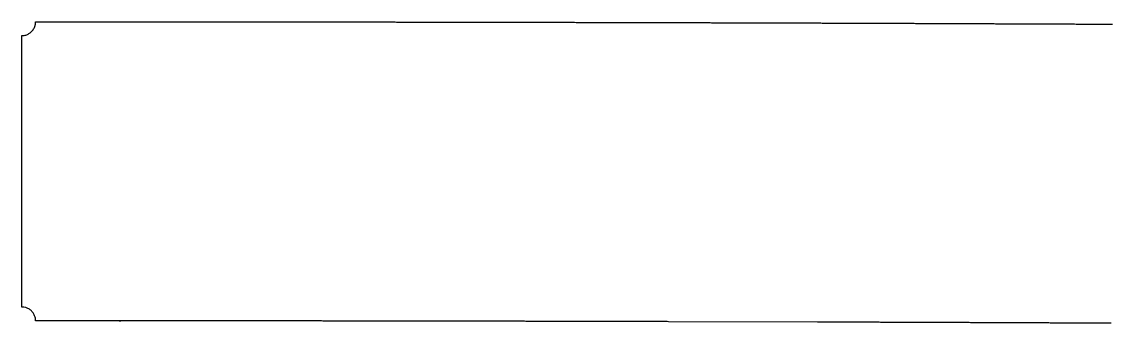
# Model space of a CAD drawing. Header units: millimetres. Extents: x 0 to 7857, y -61 to 540.
# Drawn here: x 0 to 1964, y -4 to 540 of the extents above; entities that cross this region are included whole.
import ezdxf

# ---------------------------------------------------------------- set-up
doc = ezdxf.new("R2010")
doc.units = ezdxf.units.MM
doc.header["$LTSCALE"] = 10
doc.layers.add('MEMBERS', color=5, linetype='Continuous')

msp = doc.modelspace()

# ---------------------------------------------------------------- linework, layer by layer
at = {"layer": 'MEMBERS', "color": 3, "linetype": 'Continuous'}
for p, q in [((22.7, 529.7), (24, 533.1)), ((24, 533.1), (24.2, 533.8)), ((24.2, 533.8), (24.4, 534.5)), ((24.4, 534.5), (24.5, 535.2)), ((24.5, 535.2), (24.6, 535.9)), ((24.6, 535.9), (24.8, 536.6)), ((24.8, 537.3), (24.9, 538)), ((24.8, 536.6), (24.8, 537.3)), ((24.9, 538), (25, 538.7)), ((25, 539.4), (25, 540.1)), ((25, 540.1), (27.6, 540.1)), ((25, 538.7), (25, 539.4)), ((27.6, 540.1), (30.2, 540.1)), ((30.2, 540.1), (32.9, 540.1)), ((32.9, 540.1), (35.5, 540.1)), ((35.5, 540.1), (38.1, 540.1)), ((38.1, 540.1), (40.7, 540.1)), ((40.7, 540.1), (43.3, 540.1)), ((43.3, 540.1), (45.9, 540.1)), ((45.9, 540.1), (48.5, 540.1)), ((48.5, 540.1), (51.2, 540.1)), ((51.2, 540.1), (53.8, 540.1)), ((53.8, 540.1), (56.4, 540.1)), ((56.4, 540.1), (59, 540.1)), ((59, 540.1), (61.6, 540.1)), ((61.6, 540.1), (64.2, 540.1)), ((64.2, 540.1), (66.9, 540.1)), ((66.9, 540.1), (69.5, 540.1)), ((69.5, 540.1), (72.1, 540.1)), ((72.1, 540.1), (74.7, 540.1)), ((74.7, 540.1), (77.3, 540.1)), ((77.3, 540.1), (79.9, 540.1)), ((79.9, 540.1), (82.5, 540.1)), ((82.5, 540.1), (85.2, 540.1)), ((85.2, 540.1), (87.8, 540.1)), ((87.8, 540.1), (90.4, 540.1)), ((90.4, 540.1), (93, 540.1)), ((93, 540.1), (95.6, 540.1)), ((95.6, 540.1), (98.2, 540.1)), ((98.2, 540.1), (100.8, 540.1)), ((100.8, 540.1), (103.5, 540.1)), ((103.5, 540.1), (106.1, 540.1)), ((106.1, 540.1), (108.7, 540.1)), ((108.7, 540.1), (111.3, 540.1)), ((111.3, 540.1), (113.9, 540.1)), ((113.9, 540.1), (116.5, 540.1)), ((116.5, 540.1), (119.2, 540.1)), ((119.2, 540.1), (121.8, 540.1)), ((121.8, 540.1), (124.4, 540.1)), ((124.4, 540.1), (127, 540.1)), ((127, 540.1), (129.6, 540.1)), ((129.6, 540.1), (132.2, 540.1)), ((132.2, 540.1), (134.8, 540.1)), ((134.8, 540.1), (137.5, 540.1)), ((137.5, 540.1), (140.1, 540.1)), ((140.1, 540.1), (142.7, 540.1)), ((142.7, 540.1), (145.3, 540.1)), ((145.3, 540.1), (147.9, 540.1)), ((147.9, 540.1), (150.5, 540.1)), ((150.5, 540.1), (153.1, 540.1)), ((153.1, 540.1), (155.8, 540.1)), ((155.8, 540.1), (158.4, 540.1)), ((158.4, 540.1), (161, 540.1)), ((161, 540.1), (163.6, 540.1)), ((163.6, 540.1), (166.2, 540.1)), ((166.2, 540.1), (168.8, 540.1)), ((168.8, 540.1), (171.4, 540.1)), ((171.4, 540.1), (174.1, 540.1)), ((174.1, 540.1), (176.7, 540.1)), ((176.7, 540.1), (179.3, 540.1)), ((179.3, 540.1), (181.9, 540.1)), ((181.9, 540.1), (184.5, 540.1)), ((184.5, 540.1), (187.1, 540.1)), ((187.1, 540.1), (189.8, 540.1)), ((189.8, 540.1), (192.4, 540.1)), ((192.4, 540.1), (195, 540.1)), ((195, 540.1), (197.6, 540.1)), ((197.6, 540.1), (200.2, 540.1)), ((200.2, 540.1), (202.8, 540.1)), ((202.8, 540.1), (205.4, 540.1)), ((205.4, 540.1), (208.1, 540.1)), ((208.1, 540.1), (210.7, 540.1)), ((210.7, 540.1), (213.3, 540.1)), ((213.3, 540.1), (215.9, 540.1)), ((215.9, 540.1), (218.5, 540.1)), ((218.5, 540.1), (221.1, 540.1)), ((221.1, 540.1), (223.7, 540.1)), ((223.7, 540.1), (226.4, 540.1)), ((226.4, 540.1), (229, 540.1)), ((229, 540.1), (231.6, 540.1)), ((231.6, 540.1), (234.2, 540.1)), ((234.2, 540.1), (236.8, 540.1)), ((236.8, 540.1), (239.4, 540.1)), ((239.4, 540.1), (242.1, 540.1)), ((242.1, 540.1), (244.7, 540.1)), ((244.7, 540.1), (247.3, 540.1)), ((247.3, 540.1), (249.9, 540.1)), ((249.9, 540.1), (252.5, 540.1)), ((252.5, 540.1), (255.1, 540.1)), ((255.1, 540.1), (257.7, 540.1)), ((257.7, 540.1), (260.4, 540.1)), ((260.4, 540.1), (263, 540.1)), ((263, 540.1), (265.6, 540.1)), ((265.6, 540.1), (268.2, 540.1)), ((268.2, 540.1), (270.8, 540.1)), ((270.8, 540.1), (273.4, 540.1)), ((273.4, 540.1), (276, 540.1)), ((276, 540.1), (278.7, 540.1)), ((278.7, 540.1), (281.3, 540.1)), ((281.3, 540.1), (283.9, 540.1)), ((283.9, 540.1), (286.5, 540)), ((286.5, 540), (289.1, 540)), ((289.1, 540), (291.7, 540)), ((291.7, 540), (294.3, 540)), ((294.3, 540), (297, 540)), ((297, 540), (299.6, 540)), ((299.6, 540), (302.2, 540)), ((302.2, 540), (304.8, 540)), ((304.8, 540), (307.4, 540)), ((307.4, 540), (310, 540)), ((310, 540), (312.7, 540)), ((312.7, 540), (315.3, 540)), ((315.3, 540), (317.9, 540)), ((317.9, 540), (320.5, 540)), ((320.5, 540), (323.1, 540)), ((323.1, 540), (325.7, 540)), ((325.7, 540), (328.3, 540)), ((328.3, 540), (331, 540)), ((331, 540), (333.6, 540)), ((333.6, 540), (336.2, 540)), ((336.2, 540), (338.8, 540)), ((338.8, 540), (341.4, 540)), ((341.4, 540), (344, 540)), ((344, 540), (346.6, 540)), ((346.6, 540), (349.3, 540)), ((349.3, 540), (351.9, 540)), ((351.9, 540), (354.5, 540)), ((354.5, 540), (357.1, 540)), ((357.1, 540), (359.7, 540)), ((359.7, 540), (362.3, 540)), ((362.3, 540), (364.9, 540)), ((364.9, 540), (367.6, 540)), ((367.6, 540), (370.2, 540)), ((370.2, 540), (372.8, 540)), ((372.8, 540), (375.4, 540)), ((375.4, 540), (378, 540)), ((378, 540), (380.6, 540)), ((380.6, 540), (383.3, 540)), ((383.3, 540), (385.9, 540)), ((385.9, 540), (388.5, 540)), ((388.5, 540), (391.1, 540)), ((391.1, 540), (393.7, 540)), ((393.7, 540), (396.3, 540)), ((396.3, 540), (398.9, 540)), ((398.9, 540), (401.6, 540)), ((401.6, 540), (404.2, 540)), ((404.2, 540), (406.8, 540)), ((406.8, 540), (409.4, 540)), ((409.4, 540), (412, 540)), ((412, 540), (414.6, 540)), ((414.6, 540), (417.2, 540)), ((417.2, 540), (419.9, 540)), ((419.9, 540), (422.5, 540)), ((422.5, 540), (425.4, 540)), ((425.4, 540), (673, 539.7)), ((673, 539.7), (675.6, 539.6)), ((675.6, 539.6), (678.2, 539.6)), ((678.2, 539.6), (680.8, 539.6)), ((680.8, 539.6), (683.4, 539.6)), ((683.4, 539.6), (686, 539.6)), ((686, 539.6), (688.6, 539.6)), ((688.6, 539.6), (691.3, 539.6)), ((691.3, 539.6), (693.9, 539.6)), ((693.9, 539.6), (696.5, 539.6)), ((696.5, 539.6), (699.1, 539.6)), ((699.1, 539.6), (701.7, 539.6)), ((701.7, 539.6), (704.3, 539.6)), ((704.3, 539.6), (706.9, 539.6)), ((706.9, 539.6), (709.5, 539.6)), ((709.5, 539.6), (712.1, 539.6)), ((712.1, 539.6), (714.8, 539.6)), ((714.8, 539.6), (717.4, 539.6)), ((717.4, 539.6), (720, 539.6)), ((720, 539.6), (722.6, 539.6)), ((722.6, 539.6), (725.2, 539.6)), ((725.2, 539.6), (727.8, 539.6)), ((727.8, 539.6), (730.4, 539.6)), ((730.4, 539.6), (733, 539.6)), ((733, 539.6), (735.6, 539.5)), ((735.6, 539.5), (738.3, 539.5)), ((738.3, 539.5), (740.9, 539.5)), ((740.9, 539.5), (743.5, 539.5)), ((743.5, 539.5), (746.1, 539.5)), ((746.1, 539.5), (748.7, 539.5)), ((748.7, 539.5), (751.3, 539.5)), ((751.3, 539.5), (753.9, 539.5)), ((753.9, 539.5), (756.5, 539.5)), ((756.5, 539.5), (759.1, 539.5)), ((759.1, 539.5), (761.8, 539.5)), ((761.8, 539.5), (764.4, 539.5)), ((764.4, 539.5), (767, 539.5)), ((767, 539.5), (769.6, 539.5)), ((769.6, 539.5), (772.2, 539.5)), ((772.2, 539.5), (774.8, 539.5)), ((774.8, 539.5), (777.4, 539.5)), ((777.4, 539.5), (780, 539.5)), ((780, 539.5), (782.7, 539.5)), ((782.7, 539.5), (785.3, 539.5)), ((785.3, 539.5), (787.9, 539.5)), ((787.9, 539.5), (790.5, 539.5)), ((790.5, 539.5), (793.1, 539.5)), ((793.1, 539.5), (795.7, 539.5)), ((795.7, 539.5), (798.3, 539.5)), ((798.3, 539.5), (800.9, 539.5)), ((800.9, 539.5), (803.5, 539.5)), ((803.5, 539.5), (806.2, 539.4)), ((806.2, 539.4), (808.8, 539.4)), ((808.8, 539.4), (811.4, 539.4)), ((811.4, 539.4), (814, 539.4)), ((814, 539.4), (816.6, 539.4)), ((816.6, 539.4), (819.2, 539.4)), ((819.2, 539.4), (821.8, 539.4)), ((821.8, 539.4), (824.4, 539.4)), ((824.4, 539.4), (827, 539.4)), ((827, 539.4), (829.7, 539.4)), ((829.7, 539.4), (832.3, 539.4)), ((832.3, 539.4), (834.9, 539.4)), ((834.9, 539.4), (837.5, 539.4)), ((837.5, 539.4), (840.1, 539.4)), ((840.1, 539.4), (842.7, 539.4)), ((842.7, 539.4), (845.3, 539.4)), ((845.3, 539.4), (847.9, 539.3)), ((847.9, 539.3), (850.6, 539.3)), ((850.6, 539.3), (853.2, 539.3)), ((853.2, 539.3), (855.8, 539.3)), ((855.8, 539.3), (858.4, 539.3)), ((858.4, 539.3), (861, 539.3)), ((861, 539.3), (863.6, 539.3)), ((863.6, 539.3), (866.2, 539.3)), ((866.2, 539.3), (868.8, 539.3)), ((868.8, 539.3), (871.4, 539.3)), ((871.4, 539.3), (874.1, 539.3)), ((874.1, 539.3), (876.7, 539.3)), ((876.7, 539.3), (879.3, 539.3)), ((879.3, 539.3), (881.9, 539.3)), ((881.9, 539.3), (884.5, 539.3)), ((884.5, 539.3), (887.1, 539.3)), ((887.1, 539.3), (889.7, 539.3)), ((889.7, 539.3), (892.3, 539.3)), ((892.3, 539.3), (894.9, 539.3)), ((894.9, 539.3), (897.6, 539.3)), ((897.6, 539.3), (900.2, 539.3)), ((900.2, 539.3), (902.8, 539.3)), ((902.8, 539.3), (905.4, 539.3)), ((905.4, 539.3), (908, 539.2)), ((908, 539.2), (910.6, 539.2)), ((910.6, 539.2), (913.2, 539.2)), ((913.2, 539.2), (915.8, 539.2)), ((915.8, 539.2), (918.4, 539.2)), ((918.4, 539.2), (921.1, 539.2)), ((921.1, 539.2), (923.7, 539.2)), ((923.7, 539.2), (926.3, 539.2)), ((926.3, 539.2), (928.9, 539.2)), ((928.9, 539.2), (931.5, 539.2)), ((931.5, 539.2), (934.1, 539.2)), ((934.1, 539.2), (936.7, 539.2)), ((936.7, 539.2), (939.3, 539.2)), ((939.3, 539.2), (942, 539.2)), ((942, 539.2), (944.6, 539.1)), ((944.6, 539.1), (947.2, 539.1)), ((947.2, 539.1), (949.8, 539.1)), ((949.8, 539.1), (952.4, 539.1)), ((952.4, 539.1), (955, 539.1)), ((955, 539.1), (957.6, 539.1)), ((957.6, 539.1), (960.2, 539.1)), ((960.2, 539.1), (962.8, 539.1)), ((962.8, 539.1), (965.5, 539.1)), ((965.5, 539.1), (968.1, 539.1)), ((968.1, 539.1), (970.7, 539.1)), ((970.7, 539.1), (973.3, 539.1)), ((973.3, 539.1), (975.9, 539.1)), ((975.9, 539.1), (978.5, 539.1)), ((978.5, 539.1), (981.1, 539.1)), ((981.1, 539.1), (983.7, 539.1)), ((983.7, 539.1), (986.3, 539.1)), ((986.3, 539.1), (989, 539.1)), ((989, 539.1), (991.6, 539.1)), ((991.6, 539.1), (994.2, 539.1)), ((994.2, 539.1), (996.8, 539.1)), ((996.8, 539.1), (999.4, 539)), ((999.4, 539), (1002, 539)), ((1002, 539), (1004.6, 539)), ((1004.6, 539), (1007.2, 539)), ((1007.2, 539), (1009.8, 539)), ((1009.8, 539), (1012.5, 539)), ((1012.5, 539), (1015.1, 539)), ((1015.1, 539), (1017.7, 539)), ((1017.7, 539), (1020.3, 539)), ((1020.3, 539), (1022.9, 539)), ((1022.9, 539), (1025.5, 539)), ((1025.5, 539), (1028.1, 539)), ((1028.1, 539), (1030.7, 538.9)), ((1030.7, 538.9), (1033.4, 538.9)), ((1033.4, 538.9), (1036, 538.9)), ((1036, 538.9), (1038.6, 538.9)), ((1038.6, 538.9), (1041.2, 538.9)), ((1041.2, 538.9), (1043.8, 538.9)), ((1043.8, 538.9), (1046.4, 538.9)), ((1046.4, 538.9), (1049, 538.9)), ((1049, 538.9), (1051.6, 538.9)), ((1051.6, 538.9), (1054.2, 538.9)), ((1054.2, 538.9), (1056.9, 538.9)), ((1056.9, 538.9), (1059.5, 538.9)), ((1059.5, 538.9), (1062.1, 538.9)), ((1062.1, 538.9), (1064.7, 538.9)), ((1064.7, 538.9), (1067.3, 538.9)), ((1067.3, 538.9), (1069.9, 538.9)), ((1069.9, 538.9), (1072.5, 538.9)), ((1072.5, 538.9), (1075.1, 538.9)), ((1075.1, 538.9), (1077.7, 538.9)), ((1077.7, 538.9), (1080.4, 538.9)), ((1080.4, 538.9), (1083, 538.8)), ((1083, 538.8), (1085.6, 538.8)), ((1085.6, 538.8), (1088.2, 538.8)), ((1088.2, 538.8), (1090.8, 538.8)), ((1090.8, 538.8), (1093.4, 538.8)), ((1093.4, 538.8), (1096, 538.8)), ((1096, 538.8), (1098.6, 538.8)), ((1098.6, 538.8), (1101.2, 538.8)), ((1101.2, 538.8), (1103.9, 538.8)), ((1103.9, 538.8), (1106.5, 538.8)), ((1106.5, 538.8), (1109.1, 538.8)), ((1109.1, 538.8), (1111.7, 538.8)), ((1111.7, 538.8), (1114.3, 538.8)), ((1114.3, 538.8), (1116.9, 538.8)), ((1116.9, 538.8), (1119.5, 538.8)), ((1119.5, 538.8), (1122.1, 538.8)), ((1122.1, 538.8), (1124.8, 538.8)), ((1124.8, 538.8), (1127.4, 538.8)), ((1127.4, 538.8), (1130, 538.8)), ((1130, 538.8), (1132.6, 538.7)), ((1132.6, 538.7), (1135.2, 538.7)), ((1135.2, 538.7), (1137.8, 538.7)), ((1137.8, 538.7), (1140.4, 538.7)), ((1140.4, 538.7), (1143, 538.7)), ((1143, 538.7), (1145.6, 538.7)), ((1145.6, 538.7), (1148.3, 538.7)), ((1148.3, 538.7), (1150.9, 538.7)), ((1150.9, 538.7), (1153.5, 538.7)), ((1153.5, 538.7), (1156.1, 538.7)), ((1156.1, 538.7), (1158.7, 538.6)), ((1158.7, 538.6), (1161.3, 538.6)), ((1161.3, 538.6), (1163.9, 538.6)), ((1163.9, 538.6), (1167.5, 538.6)), ((1167.5, 538.6), (1170.1, 538.6)), ((1170.1, 538.6), (1172.7, 538.6)), ((1172.7, 538.6), (1175.4, 538.6)), ((1175.4, 538.6), (1178, 538.6)), ((1178, 538.6), (1180.6, 538.6)), ((1180.6, 538.6), (1183.2, 538.6)), ((1183.2, 538.6), (1185.9, 538.6)), ((1185.9, 538.6), (1188.5, 538.6)), ((1188.5, 538.6), (1191.1, 538.6)), ((1191.1, 538.6), (1193.8, 538.6)), ((1193.8, 538.6), (1196.4, 538.6)), ((1196.4, 538.6), (1199, 538.6)), ((1199, 538.6), (1201.6, 538.6)), ((1201.6, 538.6), (1204.3, 538.6)), ((1204.3, 538.6), (1206.9, 538.6)), ((1206.9, 538.6), (1209.5, 538.6)), ((1209.5, 538.6), (1212.1, 538.6)), ((1212.1, 538.6), (1214.8, 538.6)), ((1214.8, 538.6), (1217.4, 538.5)), ((1217.4, 538.5), (1220, 538.5)), ((1220, 538.5), (1222.7, 538.5)), ((1222.7, 538.5), (1225.3, 538.5)), ((1225.3, 538.5), (1227.9, 538.5)), ((1227.9, 538.5), (1230.5, 538.5)), ((1230.5, 538.5), (1233.2, 538.5)), ((1233.2, 538.5), (1235.8, 538.5)), ((1235.8, 538.5), (1238.4, 538.5)), ((1238.4, 538.5), (1241, 538.5)), ((1241, 538.5), (1243.7, 538.4)), ((1243.7, 538.4), (1246.3, 538.4)), ((1246.3, 538.4), (1248.9, 538.4)), ((1248.9, 538.4), (1251.6, 538.4)), ((1251.6, 538.4), (1254.2, 538.4)), ((1254.2, 538.4), (1256.8, 538.4)), ((1256.8, 538.4), (1259.4, 538.4)), ((1259.4, 538.4), (1262.1, 538.4)), ((1262.1, 538.4), (1264.7, 538.4)), ((1264.7, 538.4), (1267.3, 538.4)), ((1267.3, 538.4), (1269.9, 538.4)), ((1269.9, 538.4), (1272.6, 538.4)), ((1272.6, 538.4), (1275.2, 538.4)), ((1275.2, 538.4), (1277.8, 538.4)), ((1277.8, 538.4), (1280.4, 538.4)), ((1280.4, 538.4), (1283.1, 538.4)), ((1283.1, 538.4), (1285.7, 538.3)), ((1285.7, 538.3), (1288.3, 538.3)), ((1288.3, 538.3), (1291, 538.3)), ((1291, 538.3), (1293.6, 538.3)), ((1293.6, 538.3), (1296.2, 538.3)), ((1296.2, 538.3), (1298.8, 538.3)), ((1298.8, 538.3), (1301.5, 538.3)), ((1301.5, 538.3), (1304.1, 538.3)), ((1304.1, 538.3), (1306.7, 538.3)), ((1306.7, 538.3), (1309.3, 538.2)), ((1309.3, 538.2), (1312, 538.2)), ((1312, 538.2), (1314.6, 538.2)), ((1314.6, 538.2), (1317.2, 538.2)), ((1317.2, 538.2), (1319.9, 538.2)), ((1319.9, 538.2), (1322.5, 538.2)), ((1322.5, 538.2), (1325.1, 538.2)), ((1325.1, 538.2), (1327.7, 538.2)), ((1327.7, 538.2), (1330.4, 538.2)), ((1330.4, 538.2), (1333, 538.2)), ((1333, 538.2), (1335.6, 538.2)), ((1335.6, 538.2), (1338.2, 538.2)), ((1338.2, 538.2), (1340.9, 538.2)), ((1340.9, 538.2), (1343.5, 538.2)), ((1343.5, 538.2), (1346.1, 538.2)), ((1346.1, 538.2), (1348.7, 538.2)), ((1348.7, 538.2), (1351.4, 538.1)), ((1351.4, 538.1), (1354, 538.1)), ((1354, 538.1), (1356.6, 538.1)), ((1356.6, 538.1), (1359.3, 538.1)), ((1359.3, 538.1), (1361.9, 538.1)), ((1361.9, 538.1), (1364.5, 538.1)), ((1364.5, 538.1), (1367.1, 538.1)), ((1367.1, 538.1), (1369.8, 538.1)), ((1369.8, 538.1), (1372.4, 538.1)), ((1372.4, 538.1), (1375, 538)), ((1375, 538), (1377.6, 538)), ((1377.6, 538), (1380.3, 538)), ((1380.3, 538), (1382.9, 538)), ((1382.9, 538), (1385.5, 538)), ((1385.5, 538), (1388.2, 538)), ((1388.2, 538), (1390.8, 538)), ((1390.8, 538), (1393.4, 538)), ((1393.4, 538), (1396, 538)), ((1396, 538), (1398.7, 538)), ((1398.7, 538), (1401.3, 538)), ((1401.3, 538), (1403.9, 538)), ((1403.9, 538), (1406.5, 538)), ((1406.5, 538), (1409.2, 538)), ((1409.2, 538), (1411.8, 537.9)), ((1411.8, 537.9), (1414.4, 537.9)), ((1414.4, 537.9), (1417, 537.9)), ((1417, 537.9), (1419.7, 537.9)), ((1419.7, 537.9), (1422.3, 537.9)), ((1422.3, 537.9), (1424.9, 537.9)), ((1424.9, 537.9), (1427.6, 537.9)), ((1427.6, 537.9), (1430.2, 537.9)), ((1430.2, 537.9), (1432.8, 537.9)), ((1432.8, 537.9), (1435.4, 537.9)), ((1435.4, 537.9), (1438.1, 537.9)), ((1438.1, 537.9), (1440.7, 537.9)), ((1440.7, 537.9), (1443.3, 537.8)), ((1443.3, 537.8), (1445.9, 537.8)), ((1445.9, 537.8), (1448.6, 537.8)), ((1448.6, 537.8), (1451.2, 537.8)), ((1451.2, 537.8), (1453.8, 537.8)), ((1453.8, 537.8), (1456.5, 537.8)), ((1456.5, 537.8), (1459.1, 537.8)), ((1459.1, 537.8), (1461.7, 537.8)), ((1461.7, 537.8), (1464.3, 537.7)), ((1464.3, 537.7), (1467, 537.7)), ((1467, 537.7), (1469.6, 537.7)), ((1469.6, 537.7), (1472.2, 537.7)), ((1472.2, 537.7), (1474.8, 537.7)), ((1474.8, 537.7), (1477.5, 537.7)), ((1477.5, 537.7), (1480.1, 537.7)), ((1480.1, 537.7), (1482.7, 537.7)), ((1482.7, 537.7), (1485.3, 537.7)), ((1485.3, 537.7), (1488, 537.7)), ((1488, 537.7), (1490.6, 537.7)), ((1490.6, 537.7), (1493.2, 537.7)), ((1493.2, 537.7), (1495.9, 537.7)), ((1495.9, 537.7), (1498.5, 537.7)), ((1498.5, 537.7), (1501.1, 537.6)), ((1501.1, 537.6), (1503.7, 537.6)), ((1503.7, 537.6), (1506.4, 537.6)), ((1506.4, 537.6), (1509, 537.6)), ((1509, 537.6), (1511.6, 537.6)), ((1511.6, 537.6), (1514.2, 537.6)), ((1514.2, 537.6), (1516.9, 537.6)), ((1516.9, 537.6), (1519.5, 537.6)), ((1519.5, 537.6), (1522.1, 537.5)), ((1522.1, 537.5), (1524.8, 537.5)), ((1524.8, 537.5), (1527.4, 537.5)), ((1527.4, 537.5), (1530, 537.5)), ((1530, 537.5), (1532.6, 537.5)), ((1532.6, 537.5), (1535.3, 537.5)), ((1535.3, 537.5), (1537.9, 537.5)), ((1537.9, 537.5), (1540.5, 537.5)), ((1540.5, 537.5), (1543.1, 537.5)), ((1543.1, 537.5), (1545.8, 537.5)), ((1545.8, 537.5), (1548.4, 537.5)), ((1548.4, 537.5), (1551, 537.5)), ((1551, 537.5), (1553.6, 537.5)), ((1553.6, 537.5), (1556.3, 537.4)), ((1556.3, 537.4), (1558.9, 537.4)), ((1558.9, 537.4), (1561.5, 537.4)), ((1561.5, 537.4), (1564.2, 537.4)), ((1564.2, 537.4), (1566.8, 537.4)), ((1566.8, 537.4), (1569.4, 537.4)), ((1569.4, 537.4), (1572, 537.4)), ((1572, 537.4), (1574.7, 537.4)), ((1574.7, 537.4), (1577.3, 537.3)), ((1577.3, 537.3), (1579.9, 537.3)), ((1579.9, 537.3), (1582.5, 537.3)), ((1582.5, 537.3), (1585.2, 537.3)), ((1585.2, 537.3), (1587.8, 537.3)), ((1587.8, 537.3), (1590.4, 537.3)), ((1590.4, 537.3), (1593.1, 537.3)), ((1593.1, 537.3), (1595.7, 537.3)), ((1595.7, 537.3), (1598.3, 537.3)), ((1598.3, 537.3), (1600.9, 537.3)), ((1600.9, 537.3), (1603.6, 537.3)), ((1603.6, 537.3), (1606.2, 537.3)), ((1606.2, 537.3), (1608.8, 537.3)), ((1608.8, 537.3), (1611.4, 537.2)), ((1611.4, 537.2), (1614.1, 537.2)), ((1614.1, 537.2), (1616.7, 537.2)), ((1616.7, 537.2), (1619.3, 537.2)), ((1619.3, 537.2), (1622, 537.2)), ((1622, 537.2), (1624.6, 537.2)), ((1624.6, 537.2), (1627.2, 537.2)), ((1627.2, 537.2), (1629.8, 537.1)), ((1629.8, 537.1), (1632.5, 537.1)), ((1632.5, 537.1), (1635.1, 537.1)), ((1635.1, 537.1), (1637.7, 537.1)), ((1637.7, 537.1), (1640.3, 537.1)), ((1640.3, 537.1), (1643, 537.1)), ((1643, 537.1), (1645.6, 537.1)), ((1645.6, 537.1), (1648.2, 537.1)), ((1648.2, 537.1), (1650.8, 537.1)), ((1650.8, 537.1), (1653.5, 537.1)), ((1653.5, 537.1), (1656.1, 537.1)), ((1656.1, 537.1), (1658.7, 537.1)), ((1658.7, 537.1), (1661.4, 537.1)), ((1661.4, 537.1), (1664, 537)), ((1664, 537), (1666.6, 537)), ((1666.6, 537), (1669.2, 537)), ((1669.2, 537), (1671.9, 537)), ((1671.9, 537), (1674.5, 537)), ((1674.5, 537), (1677.1, 537)), ((1677.1, 537), (1679.7, 537)), ((1679.7, 537), (1682.4, 537)), ((1682.4, 537), (1685, 537)), ((1685, 537), (1687.6, 537)), ((1687.6, 537), (1690.3, 537)), ((1690.3, 537), (1692.9, 537)), ((1692.9, 537), (1695.5, 536.9)), ((1695.5, 536.9), (1698.1, 536.9)), ((1698.1, 536.9), (1700.8, 536.9)), ((1700.8, 536.9), (1703.4, 536.9)), ((1703.4, 536.9), (1706, 536.9)), ((1706, 536.9), (1705.7, 536.9)), ((1705.7, 536.9), (1708.3, 536.8)), ((1708.3, 536.8), (1710.9, 536.8)), ((1710.9, 536.8), (1713.6, 536.8)), ((1713.6, 536.8), (1716.2, 536.8)), ((1716.2, 536.8), (1718.8, 536.8)), ((1718.8, 536.8), (1721.5, 536.8)), ((1721.5, 536.8), (1724.1, 536.8)), ((1724.1, 536.8), (1726.8, 536.8)), ((1726.8, 536.8), (1729.4, 536.8)), ((1729.4, 536.8), (1732, 536.8)), ((1732, 536.8), (1734.7, 536.8)), ((1734.7, 536.8), (1737.3, 536.7)), ((1737.3, 536.7), (1739.9, 536.7)), ((1739.9, 536.7), (1742.6, 536.7)), ((1742.6, 536.7), (1745.2, 536.7)), ((1745.2, 536.7), (1747.9, 536.7)), ((1747.9, 536.7), (1750.5, 536.7)), ((1750.5, 536.7), (1753.1, 536.7)), ((1753.1, 536.7), (1755.8, 536.6)), ((1755.8, 536.6), (1758.4, 536.6)), ((1758.4, 536.6), (1761, 536.6)), ((1761, 536.6), (1763.7, 536.6)), ((1763.7, 536.6), (1766.3, 536.6)), ((1766.3, 536.6), (1769, 536.6)), ((1769, 536.6), (1771.6, 536.6)), ((1771.6, 536.6), (1774.2, 536.6)), ((1774.2, 536.6), (1776.9, 536.6)), ((1776.9, 536.6), (1779.5, 536.6)), ((1779.5, 536.6), (1782.2, 536.6)), ((1782.2, 536.6), (1784.8, 536.5)), ((1784.8, 536.5), (1787.4, 536.5)), ((1787.4, 536.5), (1790.1, 536.5)), ((1790.1, 536.5), (1792.7, 536.5)), ((1792.7, 536.5), (1795.3, 536.5)), ((1795.3, 536.5), (1798, 536.5)), ((1798, 536.5), (1800.6, 536.5)), ((1800.6, 536.5), (1803.3, 536.4)), ((1803.3, 536.4), (1805.9, 536.4)), ((1805.9, 536.4), (1808.5, 536.4)), ((1808.5, 536.4), (1811.2, 536.4)), ((1811.2, 536.4), (1813.8, 536.4)), ((1813.8, 536.4), (1816.4, 536.4)), ((1816.4, 536.4), (1819.1, 536.4)), ((1819.1, 536.4), (1821.7, 536.4)), ((1821.7, 536.4), (1824.4, 536.4)), ((1824.4, 536.4), (1827, 536.4)), ((1827, 536.4), (1829.6, 536.4)), ((1829.6, 536.4), (1832.3, 536.3)), ((1832.3, 536.3), (1834.9, 536.3)), ((1834.9, 536.3), (1837.6, 536.3)), ((1837.6, 536.3), (1840.2, 536.3)), ((1840.2, 536.3), (1842.8, 536.3)), ((1842.8, 536.3), (1845.5, 536.3)), ((1845.5, 536.3), (1848.1, 536.3)), ((1848.1, 536.3), (1850.7, 536.2)), ((1850.7, 536.2), (1853.4, 536.2)), ((1853.4, 536.2), (1856, 536.2)), ((1856, 536.2), (1858.7, 536.2)), ((1858.7, 536.2), (1861.3, 536.2)), ((1861.3, 536.2), (1863.9, 536.2)), ((1863.9, 536.2), (1866.6, 536.2)), ((1866.6, 536.2), (1869.2, 536.2)), ((1869.2, 536.2), (1871.8, 536.1)), ((1871.8, 536.1), (1874.5, 536.1)), ((1874.5, 536.1), (1877.1, 536.1)), ((1877.1, 536.1), (1879.8, 536.1)), ((1879.8, 536.1), (1882.4, 536.1)), ((1882.4, 536.1), (1885, 536.1)), ((1885, 536.1), (1887.7, 536.1)), ((1887.7, 536.1), (1890.3, 536.1)), ((1890.3, 536.1), (1893, 536.1)), ((1893, 536.1), (1895.6, 536.1)), ((1895.6, 536.1), (1898.2, 536.1)), ((1898.2, 536.1), (1900.9, 536)), ((1900.9, 536), (1903.5, 536)), ((1903.5, 536), (1906.1, 536)), ((1906.1, 536), (1908.8, 536)), ((1908.8, 536), (1911.4, 536)), ((1911.4, 536), (1914.1, 536)), ((1914.1, 536), (1916.7, 535.9)), ((1916.7, 535.9), (1919.3, 535.9)), ((1919.3, 535.9), (1922, 535.9)), ((1922, 535.9), (1924.6, 535.9)), ((1924.6, 535.9), (1927.2, 535.9)), ((1927.2, 535.9), (1929.9, 535.9)), ((1929.9, 535.9), (1932.5, 535.9)), ((1932.5, 535.9), (1935.2, 535.9)), ((1935.2, 535.9), (1937.8, 535.9)), ((1937.8, 535.9), (1940.4, 535.9)), ((1940.4, 535.9), (1943.1, 535.9)), ((1943.1, 535.9), (1945.7, 535.8)), ((1945.7, 535.8), (1948.4, 535.8)), ((1948.4, 535.8), (1951, 535.8)), ((1951, 535.8), (1953.6, 535.8)), ((1953.6, 535.8), (1956.3, 535.8)), ((1956.3, 535.8), (1958.9, 535.8)), ((1958.9, 535.8), (1961.5, 535.7)), ((1961.5, 535.7), (1964.2, 535.7)), ((1964.2, 535.7), (1966.8, 535.7)), ((0, 515.1), (1.5, 515.2)), ((0, 25), (0, 515.1)), ((1.5, 515.2), (3, 515.3)), ((3, 515.3), (4.5, 515.5)), ((4.5, 515.5), (6, 515.8)), ((6, 515.8), (7.4, 516.2)), ((7.4, 516.2), (8.8, 516.7)), ((8.8, 516.7), (10.2, 517.3)), ((10.2, 517.3), (11.6, 518)), ((11.6, 518), (12.9, 518.7)), ((12.9, 518.7), (14.1, 519.5)), ((14.1, 519.5), (15.4, 520.4)), ((15.4, 520.4), (16.5, 521.4)), ((16.5, 521.4), (17.6, 522.4)), ((17.6, 522.4), (18.7, 523.5)), ((18.7, 523.5), (19.6, 524.6)), ((19.6, 524.6), (20.5, 525.8)), ((20.5, 525.8), (21.3, 527.1)), ((21.3, 527.1), (22.1, 528.4)), ((22.1, 528.4), (22.7, 529.7)), ((3.6, 24.7), (0, 25)), ((7, 24), (3.6, 24.7)), ((8.5, 23.5), (7, 24)), ((9.9, 23), (8.5, 23.5)), ((11.2, 22.3), (9.9, 23)), ((12.6, 21.6), (11.2, 22.3)), ((13.8, 20.8), (12.6, 21.6)), ((15.1, 20), (13.8, 20.8)), ((16.2, 19), (15.1, 20)), ((17.3, 18), (16.2, 19)), ((18.4, 16.9), (17.3, 18)), ((19.4, 15.8), (18.4, 16.9)), ((20.3, 14.6), (19.4, 15.8)), ((21.1, 13.4), (20.3, 14.6)), ((21.9, 12.1), (21.1, 13.4)), ((22.6, 10.7), (21.9, 12.1)), ((23.2, 9.3), (22.6, 10.7)), ((23.7, 7.9), (23.2, 9.3)), ((24.1, 6.5), (23.7, 7.9)), ((24.5, 5), (24.1, 6.5)), ((24.7, 3.6), (24.5, 5)), ((25, 0), (24.7, 3.6)), ((178.3, 0), (25, 0)), ((178.4, 0), (175.7, 0)), ((175.7, 0), (178.3, 0)), ((181, 0), (178.4, 0)), ((183.7, 0), (181, 0)), ((186.3, 0), (183.7, 0)), ((188.9, 0), (186.3, 0)), ((191.6, 0), (188.9, 0)), ((194.2, 0), (191.6, 0)), ((196.9, 0), (194.2, 0)), ((199.5, 0), (196.9, 0)), ((202.2, 0), (199.5, 0)), ((204.8, 0), (202.2, 0)), ((207.4, 0), (204.8, 0)), ((210.1, 0), (207.4, 0)), ((212.7, 0), (210.1, 0)), ((215.4, 0), (212.7, 0)), ((218, 0), (215.4, 0)), ((220.6, 0), (218, 0)), ((223.3, 0), (220.6, 0)), ((225.9, 0), (223.3, 0)), ((228.6, 0), (225.9, 0)), ((231.2, 0), (228.6, 0)), ((233.8, 0), (231.2, 0)), ((236.5, 0), (233.8, 0)), ((239.1, 0), (236.5, 0)), ((241.8, 0), (239.1, 0)), ((244.4, 0), (241.8, 0)), ((247, 0), (244.4, 0)), ((249.7, 0), (247, 0)), ((252.3, 0), (249.7, 0)), ((255, 0), (252.3, 0)), ((257.6, 0), (255, 0)), ((260.2, 0), (257.6, 0)), ((262.9, 0), (260.2, 0)), ((265.5, 0), (262.9, 0)), ((268.2, 0), (265.5, 0)), ((270.8, 0), (268.2, 0)), ((273.4, 0), (270.8, 0)), ((276.1, 0), (273.4, 0)), ((278.7, 0), (276.1, 0)), ((281.4, 0), (278.7, 0)), ((284, 0), (281.4, 0)), ((286.6, 0), (284, 0)), ((289.3, 0), (286.6, 0)), ((291.9, 0), (289.3, 0)), ((294.6, 0), (291.9, 0)), ((297.2, 0), (294.6, 0)), ((299.8, 0), (297.2, 0)), ((302.5, 0), (299.8, 0)), ((305.1, 0), (302.5, 0)), ((307.8, 0), (305.1, 0)), ((310.4, 0), (307.8, 0)), ((313.1, 0), (310.4, 0)), ((315.7, 0), (313.1, 0)), ((318.3, 0), (315.7, 0)), ((321, 0), (318.3, 0)), ((323.6, -0.1), (321, 0)), ((326.3, -0.1), (323.6, -0.1)), ((328.9, -0.1), (326.3, -0.1)), ((331.5, -0.1), (328.9, -0.1)), ((334.2, -0.1), (331.5, -0.1)), ((336.8, -0.1), (334.2, -0.1)), ((339.5, -0.1), (336.8, -0.1)), ((342.1, -0.1), (339.5, -0.1)), ((344.7, -0.1), (342.1, -0.1)), ((347.4, -0.1), (344.7, -0.1)), ((350, -0.1), (347.4, -0.1)), ((352.7, -0.1), (350, -0.1)), ((355.3, -0.1), (352.7, -0.1)), ((357.9, -0.1), (355.3, -0.1)), ((360.6, -0.1), (357.9, -0.1)), ((363.2, -0.1), (360.6, -0.1)), ((365.9, -0.1), (363.2, -0.1)), ((368.5, -0.1), (365.9, -0.1)), ((371.1, -0.1), (368.5, -0.1)), ((373.8, -0.1), (371.1, -0.1)), ((376.4, -0.1), (373.8, -0.1)), ((379.1, -0.1), (376.4, -0.1)), ((381.7, -0.1), (379.1, -0.1)), ((384.3, -0.1), (381.7, -0.1)), ((387, -0.1), (384.3, -0.1)), ((389.6, -0.1), (387, -0.1)), ((392.3, -0.1), (389.6, -0.1)), ((394.9, -0.1), (392.3, -0.1)), ((397.5, -0.1), (394.9, -0.1)), ((400.2, -0.1), (397.5, -0.1)), ((402.8, -0.1), (400.2, -0.1)), ((405.5, -0.1), (402.8, -0.1)), ((408.1, -0.1), (405.5, -0.1)), ((410.8, -0.1), (408.1, -0.1)), ((413.4, -0.1), (410.8, -0.1)), ((416, -0.1), (413.4, -0.1)), ((418.7, -0.1), (416, -0.1)), ((421.3, -0.1), (418.7, -0.1)), ((424, -0.1), (421.3, -0.1)), ((426.6, -0.1), (424, -0.1)), ((429.2, -0.1), (426.6, -0.1)), ((431.9, -0.1), (429.2, -0.1)), ((434.5, -0.1), (431.9, -0.1)), ((437.2, -0.1), (434.5, -0.1)), ((439.8, -0.1), (437.2, -0.1)), ((442.4, -0.1), (439.8, -0.1)), ((445.1, -0.1), (442.4, -0.1)), ((447.7, -0.2), (445.1, -0.1)), ((450.4, -0.2), (447.7, -0.2)), ((453, -0.2), (450.4, -0.2)), ((455.6, -0.2), (453, -0.2)), ((458.3, -0.2), (455.6, -0.2)), ((460.9, -0.2), (458.3, -0.2)), ((463.6, -0.2), (460.9, -0.2)), ((466.2, -0.2), (463.6, -0.2)), ((468.8, -0.2), (466.2, -0.2)), ((471.5, -0.2), (468.8, -0.2)), ((474.1, -0.2), (471.5, -0.2)), ((476.8, -0.2), (474.1, -0.2)), ((479.4, -0.2), (476.8, -0.2)), ((482, -0.2), (479.4, -0.2)), ((484.7, -0.2), (482, -0.2)), ((487.3, -0.2), (484.7, -0.2)), ((490, -0.2), (487.3, -0.2)), ((492.6, -0.2), (490, -0.2)), ((495.2, -0.2), (492.6, -0.2)), ((497.9, -0.2), (495.2, -0.2)), ((500.5, -0.2), (497.9, -0.2)), ((503.2, -0.2), (500.5, -0.2)), ((505.8, -0.2), (503.2, -0.2)), ((508.4, -0.2), (505.8, -0.2)), ((511.1, -0.2), (508.4, -0.2)), ((513.7, -0.2), (511.1, -0.2)), ((516.4, -0.2), (513.7, -0.2)), ((519, -0.2), (516.4, -0.2)), ((521.7, -0.2), (519, -0.2)), ((524.3, -0.2), (521.7, -0.2)), ((526.9, -0.2), (524.3, -0.2)), ((529.6, -0.2), (526.9, -0.2)), ((532.2, -0.2), (529.6, -0.2)), ((534.9, -0.2), (532.2, -0.2)), ((537.5, -0.2), (534.9, -0.2)), ((540.1, -0.2), (537.5, -0.2)), ((542.8, -0.3), (540.1, -0.2)), ((545.4, -0.3), (542.8, -0.3)), ((548.1, -0.3), (545.4, -0.3)), ((550.7, -0.3), (548.1, -0.3)), ((553.3, -0.3), (550.7, -0.3)), ((556, -0.3), (553.3, -0.3)), ((558.6, -0.3), (556, -0.3)), ((561.3, -0.3), (558.6, -0.3)), ((563.9, -0.3), (561.3, -0.3)), ((566.5, -0.3), (563.9, -0.3)), ((569.2, -0.3), (566.5, -0.3)), ((571.8, -0.3), (569.2, -0.3)), ((574.5, -0.3), (571.8, -0.3)), ((577.1, -0.3), (574.5, -0.3)), ((579.7, -0.3), (577.1, -0.3)), ((582.4, -0.3), (579.7, -0.3)), ((585, -0.3), (582.4, -0.3)), ((587.7, -0.3), (585, -0.3)), ((590.3, -0.3), (587.7, -0.3)), ((592.9, -0.3), (590.3, -0.3)), ((595.6, -0.3), (592.9, -0.3)), ((598.2, -0.3), (595.6, -0.3)), ((600.9, -0.4), (598.2, -0.3)), ((603.5, -0.4), (600.9, -0.4)), ((606.1, -0.4), (603.5, -0.4)), ((608.8, -0.4), (606.1, -0.4)), ((611.4, -0.4), (608.8, -0.4)), ((614.1, -0.4), (611.4, -0.4)), ((616.7, -0.4), (614.1, -0.4)), ((619.4, -0.4), (616.7, -0.4)), ((622, -0.4), (619.4, -0.4)), ((624.6, -0.4), (622, -0.4)), ((627.3, -0.4), (624.6, -0.4)), ((629.9, -0.4), (627.3, -0.4)), ((632.6, -0.4), (629.9, -0.4)), ((635.2, -0.4), (632.6, -0.4)), ((637.8, -0.4), (635.2, -0.4)), ((640.5, -0.4), (637.8, -0.4)), ((643.1, -0.4), (640.5, -0.4)), ((645.8, -0.4), (643.1, -0.4)), ((648.4, -0.4), (645.8, -0.4)), ((651, -0.4), (648.4, -0.4)), ((653.7, -0.4), (651, -0.4)), ((656.3, -0.4), (653.7, -0.4)), ((659, -0.4), (656.3, -0.4)), ((661.6, -0.4), (659, -0.4)), ((664.2, -0.4), (661.6, -0.4)), ((666.9, -0.4), (664.2, -0.4)), ((669.5, -0.4), (666.9, -0.4)), ((672.2, -0.4), (669.5, -0.4)), ((672.8, -0.4), (672.2, -0.4)), ((675.4, -0.4), (672.8, -0.4)), ((678, -0.4), (675.4, -0.4)), ((680.6, -0.4), (678, -0.4)), ((683.3, -0.4), (680.6, -0.4)), ((685.9, -0.4), (683.3, -0.4)), ((688.5, -0.5), (685.9, -0.4)), ((691.1, -0.5), (688.5, -0.5)), ((693.8, -0.5), (691.1, -0.5)), ((696.4, -0.5), (693.8, -0.5)), ((699, -0.5), (696.4, -0.5)), ((701.6, -0.5), (699, -0.5)), ((704.3, -0.5), (701.6, -0.5)), ((706.9, -0.5), (704.3, -0.5)), ((709.5, -0.5), (706.9, -0.5)), ((712.1, -0.5), (709.5, -0.5)), ((714.7, -0.5), (712.1, -0.5)), ((717.4, -0.5), (714.7, -0.5)), ((720, -0.5), (717.4, -0.5)), ((722.6, -0.5), (720, -0.5)), ((725.2, -0.5), (722.6, -0.5)), ((727.9, -0.5), (725.2, -0.5)), ((730.5, -0.5), (727.9, -0.5)), ((733.1, -0.5), (730.5, -0.5)), ((735.7, -0.5), (733.1, -0.5)), ((738.4, -0.5), (735.7, -0.5)), ((741, -0.5), (738.4, -0.5)), ((743.6, -0.5), (741, -0.5)), ((746.2, -0.5), (743.6, -0.5)), ((748.9, -0.5), (746.2, -0.5)), ((751.5, -0.5), (748.9, -0.5)), ((754.1, -0.5), (751.5, -0.5)), ((756.7, -0.5), (754.1, -0.5)), ((759.4, -0.5), (756.7, -0.5)), ((762, -0.5), (759.4, -0.5)), ((764.6, -0.6), (762, -0.5)), ((767.2, -0.6), (764.6, -0.6)), ((769.8, -0.6), (767.2, -0.6)), ((772.5, -0.6), (769.8, -0.6)), ((775.1, -0.6), (772.5, -0.6)), ((777.7, -0.6), (775.1, -0.6)), ((780.3, -0.6), (777.7, -0.6)), ((783, -0.6), (780.3, -0.6)), ((785.6, -0.6), (783, -0.6)), ((788.2, -0.6), (785.6, -0.6)), ((790.8, -0.6), (788.2, -0.6)), ((793.5, -0.6), (790.8, -0.6)), ((796.1, -0.6), (793.5, -0.6)), ((798.7, -0.6), (796.1, -0.6)), ((801.3, -0.6), (798.7, -0.6)), ((804, -0.6), (801.3, -0.6)), ((806.6, -0.7), (804, -0.6)), ((809.2, -0.7), (806.6, -0.7)), ((811.8, -0.7), (809.2, -0.7)), ((814.5, -0.7), (811.8, -0.7)), ((817.1, -0.7), (814.5, -0.7)), ((819.7, -0.7), (817.1, -0.7)), ((822.3, -0.7), (819.7, -0.7)), ((824.9, -0.7), (822.3, -0.7)), ((827.6, -0.7), (824.9, -0.7)), ((830.2, -0.7), (827.6, -0.7)), ((832.8, -0.7), (830.2, -0.7)), ((835.4, -0.7), (832.8, -0.7)), ((838.1, -0.7), (835.4, -0.7)), ((840.7, -0.7), (838.1, -0.7)), ((843.3, -0.7), (840.7, -0.7)), ((845.9, -0.7), (843.3, -0.7)), ((848.6, -0.7), (845.9, -0.7)), ((851.2, -0.7), (848.6, -0.7)), ((853.8, -0.7), (851.2, -0.7)), ((856.4, -0.7), (853.8, -0.7)), ((859.1, -0.7), (856.4, -0.7)), ((861.7, -0.7), (859.1, -0.7)), ((864.3, -0.7), (861.7, -0.7)), ((866.9, -0.7), (864.3, -0.7)), ((869.5, -0.7), (866.9, -0.7)), ((872.2, -0.8), (869.5, -0.7)), ((874.8, -0.8), (872.2, -0.8)), ((877.4, -0.8), (874.8, -0.8)), ((880, -0.8), (877.4, -0.8)), ((882.7, -0.8), (880, -0.8)), ((885.3, -0.8), (882.7, -0.8)), ((887.9, -0.8), (885.3, -0.8)), ((890.5, -0.8), (887.9, -0.8)), ((893.2, -0.8), (890.5, -0.8)), ((895.8, -0.8), (893.2, -0.8)), ((898.4, -0.8), (895.8, -0.8)), ((901, -0.8), (898.4, -0.8)), ((903.7, -0.8), (901, -0.8)), ((906.3, -0.8), (903.7, -0.8)), ((908.9, -0.9), (906.3, -0.8)), ((911.5, -0.9), (908.9, -0.9)), ((914.2, -0.9), (911.5, -0.9)), ((916.8, -0.9), (914.2, -0.9)), ((919.4, -0.9), (916.8, -0.9)), ((922, -0.9), (919.4, -0.9)), ((924.6, -0.9), (922, -0.9)), ((927.3, -0.9), (924.6, -0.9)), ((929.9, -0.9), (927.3, -0.9)), ((932.5, -0.9), (929.9, -0.9)), ((935.1, -0.9), (932.5, -0.9)), ((937.8, -0.9), (935.1, -0.9)), ((940.4, -0.9), (937.8, -0.9)), ((943, -0.9), (940.4, -0.9)), ((945.6, -0.9), (943, -0.9)), ((948.3, -0.9), (945.6, -0.9)), ((950.9, -0.9), (948.3, -0.9)), ((953.5, -0.9), (950.9, -0.9)), ((956.1, -0.9), (953.5, -0.9)), ((958.8, -0.9), (956.1, -0.9)), ((961.4, -0.9), (958.8, -0.9)), ((964, -0.9), (961.4, -0.9)), ((966.6, -1), (964, -0.9)), ((969.3, -1), (966.6, -1)), ((971.9, -1), (969.3, -1)), ((974.5, -1), (971.9, -1)), ((977.1, -1), (974.5, -1)), ((979.7, -1), (977.1, -1)), ((982.4, -1), (979.7, -1)), ((985, -1), (982.4, -1)), ((987.6, -1), (985, -1)), ((990.2, -1), (987.6, -1)), ((992.9, -1), (990.2, -1)), ((995.5, -1), (992.9, -1)), ((998.1, -1), (995.5, -1)), ((1000.7, -1.1), (998.1, -1)), ((1003.4, -1.1), (1000.7, -1.1)), ((1006, -1.1), (1003.4, -1.1)), ((1008.6, -1.1), (1006, -1.1)), ((1011.2, -1.1), (1008.6, -1.1)), ((1013.9, -1.1), (1011.2, -1.1)), ((1016.5, -1.1), (1013.9, -1.1)), ((1019.1, -1.1), (1016.5, -1.1)), ((1021.7, -1.1), (1019.1, -1.1)), ((1024.4, -1.1), (1021.7, -1.1)), ((1027, -1.1), (1024.4, -1.1)), ((1029.6, -1.1), (1027, -1.1)), ((1032.2, -1.1), (1029.6, -1.1)), ((1034.8, -1.1), (1032.2, -1.1)), ((1037.5, -1.1), (1034.8, -1.1)), ((1040.1, -1.1), (1037.5, -1.1)), ((1042.7, -1.1), (1040.1, -1.1)), ((1045.3, -1.1), (1042.7, -1.1)), ((1048, -1.1), (1045.3, -1.1)), ((1050.6, -1.1), (1048, -1.1)), ((1053.2, -1.2), (1050.6, -1.1)), ((1055.8, -1.2), (1053.2, -1.2)), ((1058.5, -1.2), (1055.8, -1.2)), ((1061.1, -1.2), (1058.5, -1.2)), ((1063.7, -1.2), (1061.1, -1.2)), ((1066.3, -1.2), (1063.7, -1.2)), ((1069, -1.2), (1066.3, -1.2)), ((1071.6, -1.2), (1069, -1.2)), ((1074.2, -1.2), (1071.6, -1.2)), ((1076.8, -1.2), (1074.2, -1.2)), ((1079.5, -1.2), (1076.8, -1.2)), ((1082.1, -1.2), (1079.5, -1.2)), ((1084.7, -1.2), (1082.1, -1.2)), ((1087.3, -1.2), (1084.7, -1.2)), ((1089.9, -1.2), (1087.3, -1.2)), ((1092.6, -1.3), (1089.9, -1.2)), ((1095.2, -1.3), (1092.6, -1.3)), ((1097.8, -1.3), (1095.2, -1.3)), ((1100.4, -1.3), (1097.8, -1.3)), ((1103.1, -1.3), (1100.4, -1.3)), ((1105.7, -1.3), (1103.1, -1.3)), ((1108.3, -1.3), (1105.7, -1.3)), ((1110.9, -1.3), (1108.3, -1.3)), ((1113.6, -1.3), (1110.9, -1.3)), ((1116.2, -1.3), (1113.6, -1.3)), ((1118.8, -1.3), (1116.2, -1.3)), ((1121.4, -1.3), (1118.8, -1.3)), ((1124.1, -1.3), (1121.4, -1.3)), ((1126.7, -1.3), (1124.1, -1.3)), ((1129.3, -1.3), (1126.7, -1.3)), ((1131.9, -1.4), (1129.3, -1.3)), ((1134.6, -1.4), (1131.9, -1.4)), ((1137.2, -1.4), (1134.6, -1.4)), ((1139.8, -1.4), (1137.2, -1.4)), ((1142.4, -1.4), (1139.8, -1.4)), ((1145, -1.4), (1142.4, -1.4)), ((1147.7, -1.4), (1145, -1.4)), ((1150.3, -1.4), (1147.7, -1.4)), ((1152.9, -1.4), (1150.3, -1.4)), ((1155.5, -1.4), (1152.9, -1.4)), ((1158.2, -1.4), (1155.5, -1.4)), ((1160.8, -1.4), (1158.2, -1.4)), ((1163.4, -1.4), (1160.8, -1.4)), ((1166, -1.5), (1163.4, -1.4)), ((1434.8, -2.3), (1166, -1.5)), ((1436, -2.3), (1434.8, -2.3)), ((1438.6, -2.3), (1436, -2.3)), ((1441.2, -2.3), (1438.6, -2.3)), ((1443.9, -2.3), (1441.2, -2.3)), ((1446.5, -2.3), (1443.9, -2.3)), ((1449.1, -2.3), (1446.5, -2.3)), ((1451.7, -2.3), (1449.1, -2.3)), ((1454.3, -2.3), (1451.7, -2.3)), ((1456.9, -2.3), (1454.3, -2.3)), ((1459.6, -2.3), (1456.9, -2.3)), ((1462.2, -2.3), (1459.6, -2.3)), ((1464.8, -2.3), (1462.2, -2.3)), ((1467.4, -2.3), (1464.8, -2.3)), ((1470, -2.4), (1467.4, -2.3)), ((1472.6, -2.4), (1470, -2.4)), ((1475.3, -2.4), (1472.6, -2.4)), ((1477.9, -2.4), (1475.3, -2.4)), ((1480.5, -2.4), (1477.9, -2.4)), ((1483.1, -2.4), (1480.5, -2.4)), ((1485.7, -2.4), (1483.1, -2.4)), ((1488.3, -2.4), (1485.7, -2.4)), ((1490.9, -2.4), (1488.3, -2.4)), ((1493.6, -2.5), (1490.9, -2.4)), ((1496.2, -2.5), (1493.6, -2.5)), ((1498.8, -2.5), (1496.2, -2.5)), ((1501.4, -2.5), (1498.8, -2.5)), ((1504, -2.5), (1501.4, -2.5)), ((1506.6, -2.5), (1504, -2.5)), ((1509.3, -2.5), (1506.6, -2.5)), ((1511.9, -2.5), (1509.3, -2.5)), ((1514.5, -2.5), (1511.9, -2.5)), ((1517.1, -2.5), (1514.5, -2.5)), ((1519.7, -2.5), (1517.1, -2.5)), ((1522.3, -2.5), (1519.7, -2.5)), ((1525, -2.5), (1522.3, -2.5)), ((1527.6, -2.6), (1525, -2.5)), ((1530.2, -2.6), (1527.6, -2.6)), ((1532.8, -2.6), (1530.2, -2.6)), ((1535.4, -2.6), (1532.8, -2.6)), ((1538, -2.6), (1535.4, -2.6)), ((1540.6, -2.6), (1538, -2.6)), ((1543.3, -2.6), (1540.6, -2.6)), ((1545.9, -2.6), (1543.3, -2.6)), ((1548.5, -2.7), (1545.9, -2.6)), ((1551.1, -2.7), (1548.5, -2.7)), ((1553.7, -2.7), (1551.1, -2.7)), ((1556.3, -2.7), (1553.7, -2.7)), ((1559, -2.7), (1556.3, -2.7)), ((1561.6, -2.7), (1559, -2.7)), ((1564.2, -2.7), (1561.6, -2.7)), ((1566.8, -2.7), (1564.2, -2.7)), ((1569.4, -2.7), (1566.8, -2.7)), ((1572, -2.7), (1569.4, -2.7)), ((1574.6, -2.7), (1572, -2.7)), ((1577.3, -2.7), (1574.6, -2.7)), ((1579.9, -2.7), (1577.3, -2.7)), ((1582.5, -2.8), (1579.9, -2.7)), ((1585.1, -2.8), (1582.5, -2.8)), ((1587.7, -2.8), (1585.1, -2.8)), ((1590.3, -2.8), (1587.7, -2.8)), ((1593, -2.8), (1590.3, -2.8)), ((1595.6, -2.8), (1593, -2.8)), ((1598.2, -2.8), (1595.6, -2.8)), ((1600.8, -2.8), (1598.2, -2.8)), ((1603.4, -2.9), (1600.8, -2.8)), ((1606, -2.9), (1603.4, -2.9)), ((1608.7, -2.9), (1606, -2.9)), ((1611.3, -2.9), (1608.7, -2.9)), ((1613.9, -2.9), (1611.3, -2.9)), ((1616.5, -2.9), (1613.9, -2.9)), ((1619.1, -2.9), (1616.5, -2.9)), ((1621.7, -2.9), (1619.1, -2.9)), ((1624.3, -2.9), (1621.7, -2.9)), ((1627, -2.9), (1624.3, -2.9)), ((1629.6, -2.9), (1627, -2.9)), ((1632.2, -2.9), (1629.6, -2.9)), ((1634.8, -3), (1632.2, -2.9)), ((1637.4, -3), (1634.8, -3)), ((1640, -3), (1637.4, -3)), ((1642.7, -3), (1640, -3)), ((1645.3, -3), (1642.7, -3)), ((1647.9, -3), (1645.3, -3)), ((1650.5, -3), (1647.9, -3)), ((1653.1, -3), (1650.5, -3)), ((1655.7, -3), (1653.1, -3)), ((1658.3, -3), (1655.7, -3)), ((1661, -3.1), (1658.3, -3)), ((1663.6, -3.1), (1661, -3.1)), ((1666.2, -3.1), (1663.6, -3.1)), ((1668.8, -3.1), (1666.2, -3.1)), ((1671.4, -3.1), (1668.8, -3.1)), ((1674, -3.1), (1671.4, -3.1)), ((1676.7, -3.1), (1674, -3.1)), ((1679.3, -3.1), (1676.7, -3.1)), ((1681.9, -3.1), (1679.3, -3.1)), ((1684.5, -3.1), (1681.9, -3.1)), ((1687.1, -3.2), (1684.5, -3.1)), ((1689.7, -3.2), (1687.1, -3.2)), ((1692.4, -3.2), (1689.7, -3.2)), ((1695, -3.2), (1692.4, -3.2)), ((1697.6, -3.2), (1695, -3.2)), ((1700.2, -3.2), (1697.6, -3.2)), ((1702.8, -3.2), (1700.2, -3.2)), ((1705.4, -3.2), (1702.8, -3.2)), ((1708, -3.2), (1705.4, -3.2)), ((1710.7, -3.3), (1708, -3.2)), ((1713.3, -3.3), (1710.7, -3.3)), ((1715.9, -3.3), (1713.3, -3.3)), ((1718.5, -3.3), (1715.9, -3.3)), ((1721.1, -3.3), (1718.5, -3.3)), ((1723.7, -3.3), (1721.1, -3.3)), ((1726.4, -3.3), (1723.7, -3.3)), ((1729, -3.4), (1726.4, -3.3)), ((1731.6, -3.4), (1729, -3.4)), ((1734.2, -3.4), (1731.6, -3.4)), ((1736.8, -3.4), (1734.2, -3.4)), ((1739.4, -3.4), (1736.8, -3.4)), ((1742.1, -3.4), (1739.4, -3.4)), ((1744.7, -3.4), (1742.1, -3.4)), ((1747.3, -3.4), (1744.7, -3.4)), ((1749.9, -3.4), (1747.3, -3.4)), ((1752.5, -3.4), (1749.9, -3.4)), ((1755.1, -3.4), (1752.5, -3.4)), ((1757.7, -3.4), (1755.1, -3.4)), ((1760.4, -3.5), (1757.7, -3.4)), ((1763, -3.5), (1760.4, -3.5)), ((1765.6, -3.5), (1763, -3.5)), ((1768.2, -3.5), (1765.6, -3.5)), ((1770.8, -3.5), (1768.2, -3.5)), ((1773.4, -3.5), (1770.8, -3.5)), ((1776.1, -3.5), (1773.4, -3.5)), ((1778.7, -3.6), (1776.1, -3.5)), ((1781.3, -3.6), (1778.7, -3.6)), ((1783.9, -3.6), (1781.3, -3.6)), ((1786.5, -3.6), (1783.9, -3.6)), ((1789.1, -3.6), (1786.5, -3.6)), ((1791.7, -3.6), (1789.1, -3.6)), ((1794.4, -3.6), (1791.7, -3.6)), ((1797, -3.6), (1794.4, -3.6)), ((1799.6, -3.6), (1797, -3.6)), ((1802.2, -3.6), (1799.6, -3.6)), ((1804.8, -3.6), (1802.2, -3.6)), ((1807.4, -3.7), (1804.8, -3.6)), ((1810.1, -3.7), (1807.4, -3.7)), ((1812.7, -3.7), (1810.1, -3.7)), ((1815.3, -3.7), (1812.7, -3.7)), ((1817.9, -3.7), (1815.3, -3.7)), ((1820.5, -3.7), (1817.9, -3.7)), ((1823.1, -3.7), (1820.5, -3.7)), ((1825.8, -3.8), (1823.1, -3.7)), ((1828.4, -3.8), (1825.8, -3.8)), ((1831, -3.8), (1828.4, -3.8)), ((1833.6, -3.8), (1831, -3.8)), ((1836.2, -3.8), (1833.6, -3.8)), ((1838.8, -3.8), (1836.2, -3.8)), ((1841.4, -3.8), (1838.8, -3.8)), ((1844.1, -3.8), (1841.4, -3.8)), ((1846.7, -3.8), (1844.1, -3.8)), ((1849.3, -3.8), (1846.7, -3.8)), ((1851.9, -3.8), (1849.3, -3.8)), ((1854.5, -3.9), (1851.9, -3.8)), ((1857.1, -3.9), (1854.5, -3.9)), ((1859.8, -3.9), (1857.1, -3.9)), ((1862.4, -3.9), (1859.8, -3.9)), ((1865, -3.9), (1862.4, -3.9)), ((1867.6, -3.9), (1865, -3.9)), ((1870.2, -3.9), (1867.6, -3.9)), ((1872.8, -3.9), (1870.2, -3.9)), ((1875.5, -3.9), (1872.8, -3.9)), ((1878.1, -3.9), (1875.5, -3.9)), ((1880.7, -4), (1878.1, -3.9)), ((1883.3, -4), (1880.7, -4)), ((1885.9, -4), (1883.3, -4)), ((1888.5, -4), (1885.9, -4)), ((1891.1, -4), (1888.5, -4)), ((1893.8, -4), (1891.1, -4)), ((1896.4, -4), (1893.8, -4)), ((1899, -4.1), (1896.4, -4)), ((1901.6, -4.1), (1899, -4.1)), ((1904.2, -4.1), (1901.6, -4.1)), ((1906.8, -4.1), (1904.2, -4.1)), ((1909.5, -4.1), (1906.8, -4.1)), ((1912.1, -4.1), (1909.5, -4.1)), ((1914.7, -4.1), (1912.1, -4.1)), ((1917.3, -4.1), (1914.7, -4.1)), ((1919.9, -4.1), (1917.3, -4.1)), ((1922.5, -4.1), (1919.9, -4.1)), ((1925.1, -4.2), (1922.5, -4.1)), ((1927.8, -4.2), (1925.1, -4.2)), ((1930.4, -4.2), (1927.8, -4.2)), ((1933, -4.2), (1930.4, -4.2)), ((1935.6, -4.2), (1933, -4.2)), ((1938.2, -4.2), (1935.6, -4.2)), ((1940.8, -4.2), (1938.2, -4.2)), ((1943.5, -4.3), (1940.8, -4.2)), ((1946.1, -4.3), (1943.5, -4.3)), ((1948.7, -4.3), (1946.1, -4.3)), ((1951.3, -4.3), (1948.7, -4.3)), ((1953.9, -4.3), (1951.3, -4.3)), ((1956.5, -4.3), (1953.9, -4.3)), ((1959.2, -4.3), (1956.5, -4.3)), ((1961.8, -4.3), (1959.2, -4.3)), ((1964.4, -4.3), (1961.8, -4.3))]:
    msp.add_line(p, q, dxfattribs=at)

doc.saveas('drawing.dxf')
